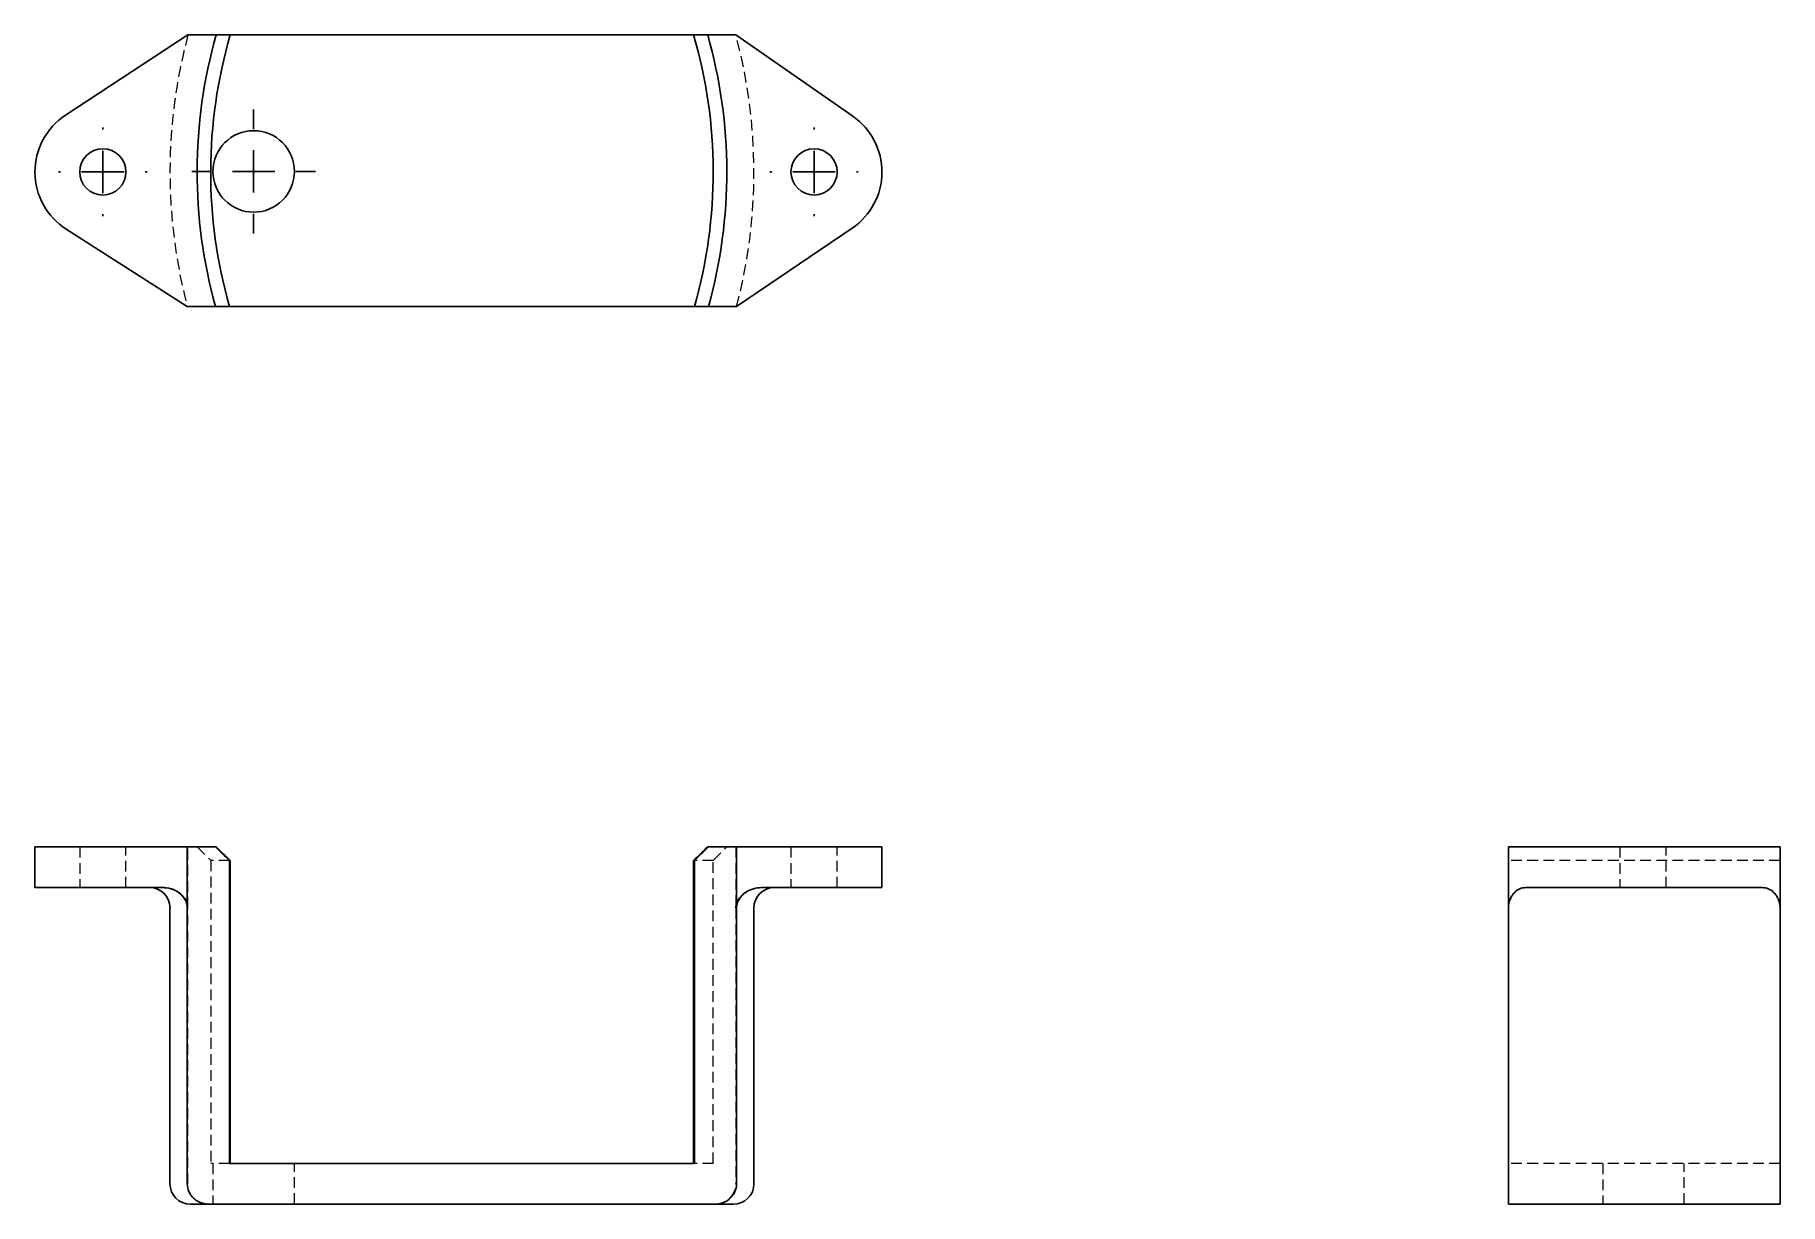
# Model space of a CAD drawing. Header units: millimetres. Extents: x 33 to 239, y 36 to 174.
import ezdxf

# ---------------------------------------------------------------- set-up
doc = ezdxf.new("R2010")
doc.units = ezdxf.units.MM
doc.linetypes.add('HIDDEN', pattern=[1.905, 1.27, -0.635])
doc.layers.add('10', color=7, linetype='Continuous')

# ---------------------------------------------------------------- blocks, each defined once
blk = doc.blocks.new('SW_CENTERMARKSYMBOL_0')
at = {"layer": '10', "color": 0}
for p, q in [((0, 5), (0, 7.31)), ((0, 0), (0, 2.5)), ((-5, 0), (-7.31, 0)), ((0, 0), (-2.5, 0)), ((0, 0), (0, -2.5)), ((0, 0), (2.5, 0)), ((5, 0), (7.31, 0)), ((0, -5), (0, -7.31))]:
    blk.add_line(p, q, dxfattribs=at)
blk = doc.blocks.new('SW_CENTERMARKSYMBOL_1')
at = {"layer": '10', "color": 0}
for p, q in [((0, 5), (0, 5.23)), ((0, 0), (0, 2.5)), ((-5, 0), (-5.23, 0)), ((0, 0), (-2.5, 0)), ((0, 0), (0, -2.5)), ((0, 0), (2.5, 0)), ((5, 0), (5.23, 0)), ((0, -5), (0, -5.23))]:
    blk.add_line(p, q, dxfattribs=at)
blk = doc.blocks.new('SW_CENTERMARKSYMBOL_2')
at = {"layer": '10', "color": 0}
for p, q in [((0, 5), (0, 5.23)), ((0, 0), (0, 2.5)), ((-5, 0), (-5.23, 0)), ((0, 0), (-2.5, 0)), ((0, 0), (0, -2.5)), ((0, 0), (2.5, 0)), ((5, 0), (5.23, 0)), ((0, -5), (0, -5.23))]:
    blk.add_line(p, q, dxfattribs=at)

msp = doc.modelspace()

# ---------------------------------------------------------------- linework, layer by layer
at = {"color": 7, "linetype": 'Continuous', "lineweight": 25}
for p, q in [((51.07, 174.03), (36.62, 164.55)), ((54.4, 174.03), (51.07, 174.03)), ((110.76, 174.03), (56.07, 174.03)), ((115.75, 174.03), (112.43, 174.03)), ((129.56, 164.43), (115.75, 174.03)), ((36.7, 151.09), (50.99, 141.96)), ((115.84, 141.96), (129.48, 151.21)), ((50.99, 141.96), (54.31, 141.96)), ((55.98, 141.96), (110.85, 141.96)), ((112.52, 141.96), (115.84, 141.96)), ((33, 78.16), (33, 73.35)), ((33, 78.16), (36.7, 78.16)), ((36.7, 78.16), (50.99, 78.16)), ((50.99, 78.16), (50.99, 70.95)), ((50.99, 78.16), (54.31, 78.16)), ((54.4, 78.16), (54.31, 78.16)), ((55.98, 40.8), (55.98, 76.56)), ((55.98, 76.56), (56.07, 76.56)), ((56.07, 76.56), (56.07, 40.8)), ((110.76, 76.56), (110.85, 76.56)), ((110.76, 40.8), (110.76, 76.56)), ((110.85, 76.56), (110.85, 40.8)), ((112.52, 78.16), (112.43, 78.16)), ((112.52, 78.16), (115.84, 78.16)), ((115.84, 70.95), (115.84, 78.16)), ((115.84, 78.16), (129.48, 78.16)), ((129.48, 78.16), (133, 78.16)), ((133, 73.35), (133, 78.16)), ((206.96, 70.95), (206.96, 78.16)), ((206.96, 78.16), (216.21, 78.16)), ((216.21, 78.16), (229.43, 78.16)), ((229.43, 78.16), (239.03, 78.16)), ((239.03, 78.16), (239.03, 70.95)), ((36.7, 73.35), (33, 73.35)), ((48.07, 73.35), (36.7, 73.35)), ((129.48, 73.35), (118.79, 73.35)), ((133, 73.35), (129.48, 73.35)), ((216.21, 73.35), (208.97, 73.35)), ((229.43, 73.35), (216.21, 73.35)), ((236.96, 73.35), (229.43, 73.35)), ((48.94, 70.95), (48.94, 38.39)), ((50.99, 70.95), (50.99, 38.39)), ((115.84, 38.39), (115.84, 70.95)), ((117.89, 38.39), (117.89, 70.95)), ((206.96, 38.39), (206.96, 70.95)), ((239.03, 70.95), (239.03, 38.39)), ((55.98, 40.8), (110.85, 40.8)), ((51.35, 35.99), (53.48, 35.99)), ((113.35, 35.99), (53.48, 35.99)), ((113.35, 35.99), (115.48, 35.99)), ((206.96, 35.99), (239.03, 35.99))]:
    msp.add_line(p, q, dxfattribs=at)
at = {"color": 7, "linetype": 'HIDDEN', "lineweight": 18}
for p, q in [((38.29, 78.16), (38.29, 73.35)), ((43.74, 73.35), (43.74, 78.16)), ((51.07, 70.95), (51.07, 78.16)), ((52.15, 78.16), (53.75, 76.56)), ((55.98, 76.56), (53.75, 76.56)), ((53.75, 76.56), (53.75, 40.8)), ((113.08, 76.56), (110.85, 76.56)), ((113.08, 76.56), (114.68, 78.16)), ((113.08, 40.8), (113.08, 76.56)), ((115.75, 78.16), (115.75, 70.95)), ((122.26, 78.16), (122.26, 73.35)), ((127.71, 73.35), (127.71, 78.16)), ((239.03, 76.56), (206.96, 76.56)), ((220.12, 78.16), (220.12, 73.35)), ((225.57, 73.35), (225.57, 78.16)), ((48.07, 73.35), (48.12, 73.35)), ((118.74, 73.35), (118.79, 73.35)), ((208.83, 73.35), (208.97, 73.35)), ((236.96, 73.35), (237.09, 73.35)), ((51.07, 38.39), (51.07, 70.95)), ((115.75, 70.95), (115.75, 38.39)), ((55.98, 40.8), (53.75, 40.8)), ((54.01, 40.8), (54.01, 35.99)), ((63.63, 35.99), (63.63, 40.8)), ((113.08, 40.8), (110.85, 40.8)), ((239.03, 40.8), (206.96, 40.8)), ((218.1, 40.8), (218.1, 35.99)), ((227.72, 35.99), (227.72, 40.8))]:
    msp.add_line(p, q, dxfattribs=at)
at = {"color": 7, "linetype": 'Continuous', "lineweight": 25}
for centre, radius in [((58.82, 157.91), 4.81), ((41.02, 157.85), 2.73), ((124.98, 157.85), 2.73)]:
    msp.add_circle(centre, radius, dxfattribs=at)
at = {"color": 7, "linetype": 'HIDDEN', "lineweight": 18}
for centre, start, end in [((111.47, 157.84), 164.9948, 194.7092), ((55.36, 157.84), 345.2908, 15.0052)]:
    msp.add_arc(centre, 62.53, start, end, dxfattribs=at)
at = {"color": 7, "linetype": 'Continuous', "lineweight": 25}
for centre, radius, start, end in [((111.47, 157.84), 59.32, 164.163, 195.5238), ((111.47, 157.84), 57.72, 163.711, 195.9664), ((55.36, 157.84), 57.72, 344.0336, 16.289), ((55.36, 157.84), 59.32, 344.4762, 15.837), ((41.02, 157.85), 8.02, 123.2556, 237.4305), ((124.98, 157.85), 8.02, 304.13, 55.1863), ((46.54, 70.95), 2.41, 0, 90), ((120.29, 70.95), 2.41, 90, 180), ((51.35, 38.39), 2.41, 180, 270), ((115.48, 38.39), 2.41, 270, 0)]:
    msp.add_arc(centre, radius, start, end, dxfattribs=at)
for points in [[(56.07, 174.03), (55.52, 174.03), (54.97, 174.03), (54.4, 174.03)], [(112.43, 174.03), (111.86, 174.03), (111.3, 174.03), (110.76, 174.03)], [(54.31, 141.96), (54.88, 141.96), (55.43, 141.96), (55.98, 141.96)], [(110.85, 141.96), (111.39, 141.96), (111.95, 141.96), (112.52, 141.96)], [(54.31, 78.16), (54.88, 77.62), (55.43, 77.08), (55.98, 76.56)], [(56.07, 76.56), (55.52, 77.08), (54.97, 77.62), (54.4, 78.16)], [(112.43, 78.16), (111.86, 77.62), (111.3, 77.08), (110.76, 76.56)], [(110.85, 76.56), (111.39, 77.08), (111.95, 77.62), (112.52, 78.16)]]:
    msp.add_open_spline(points, degree=3, dxfattribs=at)
for points, knots in [([(50.99, 70.95), (50.99, 71.14), (50.96, 71.33), (50.85, 71.7), (50.77, 71.87), (50.48, 72.34), (50.22, 72.59), (49.66, 72.98), (49.35, 73.12), (48.72, 73.31), (48.39, 73.35), (48.07, 73.35)], [0, 0, 0, 0, 0.125, 0.125, 0.25, 0.25, 0.5, 0.5, 0.75, 0.75, 1, 1, 1, 1]), ([(115.84, 70.95), (115.84, 71.15), (115.87, 71.34), (115.98, 71.71), (116.07, 71.88), (116.27, 72.2), (116.38, 72.34), (116.63, 72.59), (116.77, 72.7), (117.2, 72.98), (117.5, 73.12), (118.14, 73.31), (118.46, 73.35), (118.79, 73.35)], [0, 0, 0, 0, 0.125, 0.125, 0.25, 0.25, 0.375, 0.375, 0.5, 0.5, 0.75, 0.75, 1, 1, 1, 1]), ([(206.96, 70.95), (206.96, 71.15), (206.99, 71.34), (207.06, 71.71), (207.12, 71.88), (207.26, 72.2), (207.34, 72.34), (207.51, 72.59), (207.6, 72.7), (207.89, 72.98), (208.09, 73.12), (208.53, 73.31), (208.75, 73.35), (208.97, 73.35)], [0, 0, 0, 0, 0.125, 0.125, 0.25, 0.25, 0.375, 0.375, 0.5, 0.5, 0.75, 0.75, 1, 1, 1, 1]), ([(239.03, 70.95), (239.03, 71.15), (239.01, 71.34), (238.93, 71.72), (238.87, 71.89), (238.72, 72.21), (238.64, 72.34), (238.46, 72.59), (238.37, 72.7), (238.07, 72.99), (237.85, 73.12), (237.41, 73.31), (237.18, 73.35), (236.96, 73.35)], [0, 0, 0, 0, 0.125, 0.125, 0.25, 0.25, 0.375, 0.375, 0.5, 0.5, 0.75, 0.75, 1, 1, 1, 1]), ([(53.48, 35.99), (53.32, 35.99), (53.16, 36), (52.85, 36.06), (52.69, 36.11), (52.39, 36.22), (52.25, 36.3), (51.98, 36.47), (51.85, 36.57), (51.62, 36.79), (51.52, 36.91), (51.33, 37.17), (51.25, 37.31), (51.06, 37.75), (50.99, 38.07), (50.99, 38.39)], [0, 0, 0, 0, 0.125, 0.125, 0.25, 0.25, 0.375, 0.375, 0.5, 0.5, 0.625, 0.625, 0.75, 0.75, 1, 1, 1, 1]), ([(115.84, 38.39), (115.84, 38.23), (115.82, 38.07), (115.75, 37.76), (115.71, 37.61), (115.58, 37.31), (115.5, 37.17), (115.31, 36.91), (115.21, 36.79), (114.86, 36.46), (114.58, 36.28), (114.14, 36.11), (113.98, 36.06), (113.67, 36), (113.51, 35.99), (113.35, 35.99)], [0, 0, 0, 0, 0.125, 0.125, 0.25, 0.25, 0.375, 0.375, 0.5, 0.5, 0.75, 0.75, 0.875, 0.875, 1, 1, 1, 1]), ([(206.96, 38.39), (206.96, 38.23), (206.96, 38.07), (206.96, 37.76), (206.96, 37.61), (206.96, 37.31), (206.96, 37.17), (206.96, 36.91), (206.96, 36.79), (206.96, 36.46), (206.96, 36.28), (206.96, 36.11), (206.96, 36.06), (206.96, 36), (206.96, 35.99), (206.96, 35.99)], [0, 0, 0, 0, 0.125, 0.125, 0.25, 0.25, 0.375, 0.375, 0.5, 0.5, 0.75, 0.75, 0.875, 0.875, 1, 1, 1, 1]), ([(239.03, 35.99), (239.03, 35.99), (239.03, 36), (239.03, 36.06), (239.03, 36.11), (239.03, 36.22), (239.03, 36.3), (239.03, 36.47), (239.03, 36.57), (239.03, 36.79), (239.03, 36.91), (239.03, 37.17), (239.03, 37.31), (239.03, 37.75), (239.03, 38.07), (239.03, 38.39)], [0, 0, 0, 0, 0.125, 0.125, 0.25, 0.25, 0.375, 0.375, 0.5, 0.5, 0.625, 0.625, 0.75, 0.75, 1, 1, 1, 1])]:
    msp.add_open_spline(points, degree=3, knots=knots, dxfattribs=at)
at = {"color": 7, "linetype": 'HIDDEN', "lineweight": 18}
for points, knots in [([(51.07, 70.95), (51.07, 71.14), (51.04, 71.34), (50.93, 71.71), (50.85, 71.88), (50.65, 72.19), (50.53, 72.33), (50.28, 72.58), (50.14, 72.69), (49.72, 72.98), (49.41, 73.12), (48.77, 73.31), (48.45, 73.35), (48.12, 73.35)], [0, 0, 0, 0, 0.125, 0.125, 0.25, 0.25, 0.375, 0.375, 0.5, 0.5, 0.75, 0.75, 1, 1, 1, 1]), ([(115.75, 70.95), (115.75, 71.15), (115.79, 71.34), (115.91, 71.72), (115.99, 71.89), (116.2, 72.21), (116.31, 72.34), (116.57, 72.59), (116.71, 72.7), (117.14, 72.99), (117.45, 73.12), (118.09, 73.31), (118.41, 73.35), (118.74, 73.35)], [0, 0, 0, 0, 0.125, 0.125, 0.25, 0.25, 0.375, 0.375, 0.5, 0.5, 0.75, 0.75, 1, 1, 1, 1]), ([(113.26, 35.99), (113.42, 35.99), (113.58, 36), (113.89, 36.06), (114.05, 36.11), (114.35, 36.22), (114.49, 36.3), (114.76, 36.47), (114.89, 36.57), (115.12, 36.79), (115.23, 36.91), (115.41, 37.17), (115.49, 37.31), (115.69, 37.75), (115.75, 38.07), (115.75, 38.39)], [0, 0, 0, 0, 0.125, 0.125, 0.25, 0.25, 0.375, 0.375, 0.5, 0.5, 0.625, 0.625, 0.75, 0.75, 1, 1, 1, 1])]:
    msp.add_open_spline(points, degree=3, knots=knots, dxfattribs=at)

# ---------------------------------------------------------------- block references
at = {"layer": '10'}
for name, p in [('SW_CENTERMARKSYMBOL_0', (58.82, 157.91)), ('SW_CENTERMARKSYMBOL_2', (41.02, 157.85)), ('SW_CENTERMARKSYMBOL_1', (124.98, 157.85))]:
    msp.add_blockref(name, p, dxfattribs=at)

doc.saveas('drawing.dxf')
